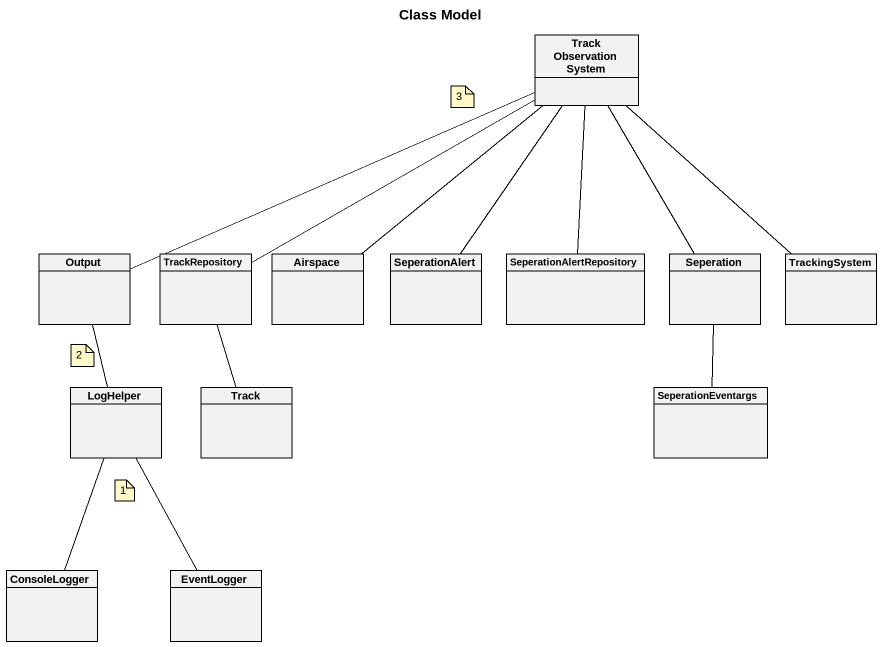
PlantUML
@startuml
title Class Model
hide circle
hide empty members
class "Track Observation System" as Track_Observation_System
class Output
class TrackRepository
class Airspace
class SeperationAlert
class SeperationAlertRepository
class Seperation
class TrackingSystem
class LogHelper
class Track
class SeperationEventargs
class ConsoleLogger
class EventLogger
Track_Observation_System -left- Output
Track_Observation_System -left- TrackRepository
Track_Observation_System -- Airspace
Track_Observation_System -- SeperationAlert
Track_Observation_System -- SeperationAlertRepository
Track_Observation_System -- Seperation
Track_Observation_System -- TrackingSystem
TrackRepository -- Track
LogHelper -up- Output
LogHelper -- ConsoleLogger
LogHelper -- EventLogger
SeperationEventargs -up- Seperation
note as N1
  3
end note
note as N2
  2
end note
note as N3
  1
end note
@enduml
